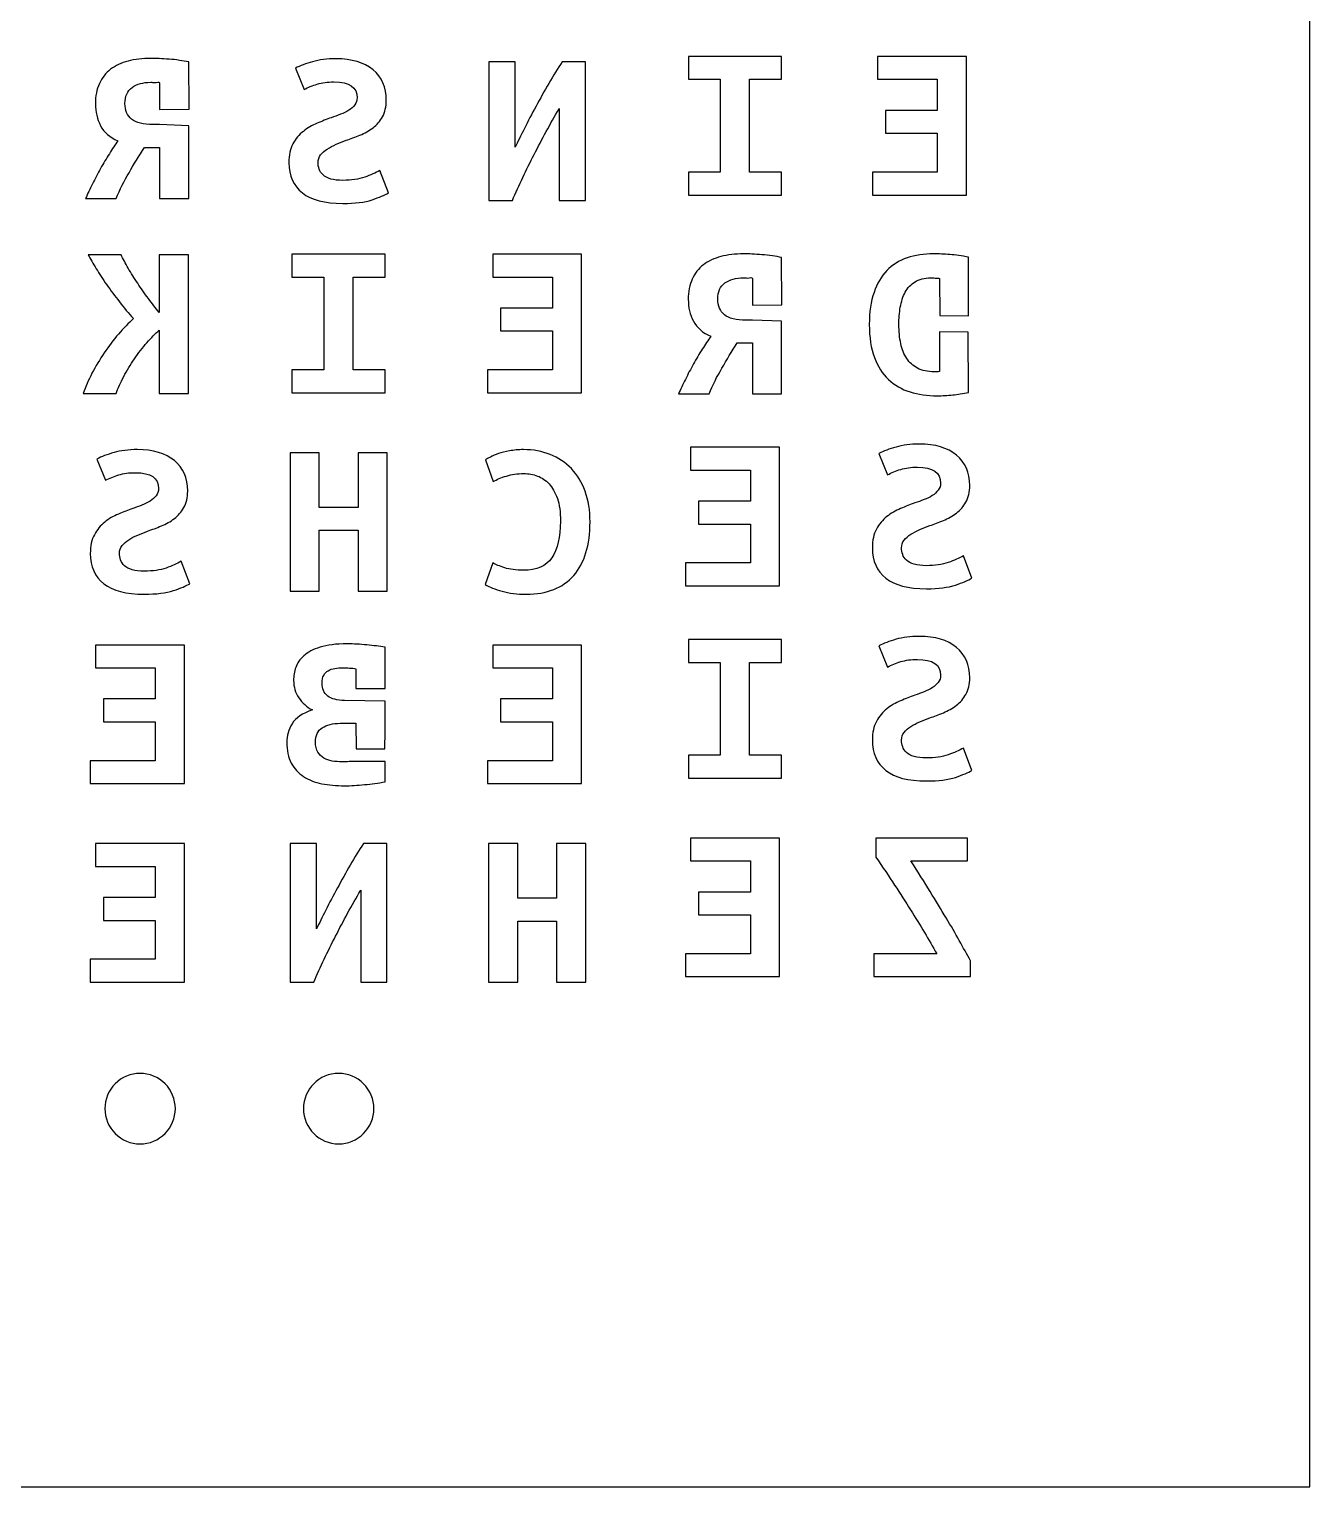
# Model space of a CAD drawing. Extents: x 0 to 230, y 0 to 230.
# Drawn here: x 122.1 to 229.5, y 0.5 to 122.8 of the extents above; entities that cross this region are included whole.
import ezdxf

# ---------------------------------------------------------------- set-up
doc = ezdxf.new("R2010")
doc.units = 0
doc.layers.add('Ebene_1', color=7, linetype='CONTINUOUS')

msp = doc.modelspace()

# ---------------------------------------------------------------- linework, layer by layer
at = {"layer": 'Ebene_1', "color": 7}
for p, q in [((229.50217, 0.497837), (229.50217, 229.502167)), ((135.465847, 116.092929), (135.442613, 120.055707)), ((162.831344, 120.054325), (160.62471, 120.054325)), ((160.62471, 120.054325), (160.62471, 108.428648)), ((162.831344, 112.898618), (162.831344, 120.054325)), ((168.735582, 120.054325), (166.767503, 120.054325)), ((168.735582, 108.428648), (168.735582, 120.054325)), ((185.184306, 120.515655), (177.371627, 120.515655)), ((177.371627, 120.515655), (177.371627, 118.599954)), ((185.184306, 118.599954), (185.184306, 120.515655)), ((200.690499, 120.515655), (193.235654, 120.515655)), ((193.235654, 120.515655), (193.235654, 118.599954)), ((200.690499, 108.889978), (200.690499, 120.515655)), ((144.402061, 119.528446), (145.117726, 117.744215)), ((132.997425, 118.290022), (132.997425, 116.051141)), ((177.371627, 118.599954), (180.035492, 118.599954)), ((180.035492, 118.599954), (180.035492, 110.80568)), ((182.500561, 110.80568), (182.500561, 118.599954)), ((182.500561, 118.599954), (185.184306, 118.599954)), ((193.235654, 118.599954), (198.24531, 118.599954)), ((198.24531, 118.599954), (198.24531, 115.989341)), ((132.997425, 116.051141), (135.465847, 116.092929)), ((166.528948, 116.147797), (166.528948, 108.428648)), ((198.24531, 115.989341), (193.89168, 115.989341)), ((193.89168, 115.989341), (193.89168, 114.07364)), ((132.997425, 114.796685), (132.460676, 114.796685)), ((135.442613, 114.699069), (132.997423, 114.79692)), ((135.442613, 108.599063), (135.442613, 114.699069)), ((193.89168, 114.07364), (198.24531, 114.07364)), ((198.24531, 114.07364), (198.24531, 110.80568)), ((131.725129, 112.881219), (132.997423, 112.881219)), ((132.997423, 112.881219), (132.997423, 108.599063)), ((148.377979, 110.118973), (148.377979, 110.118973)), ((152.19486, 109.067215), (151.479195, 110.945354)), ((180.035492, 110.80568), (177.371627, 110.80568)), ((177.371627, 110.80568), (177.371627, 108.889978)), ((185.184306, 110.80568), (182.500561, 110.80568)), ((185.184306, 108.889978), (185.184306, 110.80568)), ((198.24531, 110.80568), (192.798303, 110.80568)), ((192.798303, 110.80568), (192.798303, 108.889978)), ((177.371627, 108.889978), (185.184306, 108.889978)), ((192.798303, 108.889978), (200.690499, 108.889978)), ((126.794992, 108.599063), (129.359458, 108.599063)), ((132.997423, 108.599063), (135.442613, 108.599063)), ((160.62471, 108.428648), (162.592789, 108.428648)), ((166.528948, 108.428648), (168.735582, 108.428648)), ((129.772139, 103.870365), (127.008876, 103.870365)), ((135.417942, 103.870365), (132.972752, 103.870365)), ((132.972752, 103.870365), (132.972752, 99.043549)), ((135.417942, 92.244688), (135.417942, 103.870365)), ((151.916546, 103.923495), (144.103867, 103.923495)), ((144.103867, 103.923495), (144.103867, 102.007794)), ((151.916546, 102.007794), (151.916546, 103.923495)), ((168.397629, 103.923495), (160.942784, 103.923495)), ((160.942784, 103.923495), (160.942784, 102.007794)), ((168.397629, 92.297818), (168.397629, 103.923495)), ((185.207537, 99.688659), (185.184303, 103.651437)), ((200.869414, 98.76438), (200.869414, 103.669749)), ((144.103867, 102.007794), (146.767732, 102.007794)), ((146.767732, 102.007794), (146.767732, 94.21352)), ((149.232801, 94.21352), (149.232801, 102.007794)), ((149.232801, 102.007794), (151.916546, 102.007794)), ((160.942784, 102.007794), (165.95244, 102.007794)), ((165.95244, 102.007794), (165.95244, 99.397181)), ((182.739115, 101.885752), (182.739115, 99.646871)), ((198.424226, 101.885752), (198.447455, 98.769076)), ((165.95244, 99.397181), (161.59881, 99.397181)), ((161.59881, 99.397181), (161.59881, 97.48148)), ((182.739115, 99.646871), (185.207537, 99.688659)), ((182.739115, 98.392415), (182.202366, 98.392415)), ((185.184303, 98.294799), (182.739113, 98.39265)), ((185.184303, 92.194793), (185.184303, 98.294799)), ((198.447455, 98.769076), (200.869414, 98.76438)), ((132.972752, 97.55982), (132.972752, 92.244688)), ((161.59881, 97.48148), (165.95244, 97.48148)), ((165.95244, 97.48148), (165.95244, 94.21352)), ((200.846185, 97.393762), (198.424226, 97.398457)), ((198.424226, 97.398457), (198.424226, 94.072697)), ((200.869414, 92.325793), (200.846185, 97.393762)), ((181.466819, 96.476949), (182.739113, 96.476949)), ((182.739113, 96.476949), (182.739113, 92.194793)), ((146.767732, 94.21352), (144.103867, 94.21352)), ((144.103867, 94.21352), (144.103867, 92.297818)), ((151.916546, 94.21352), (149.232801, 94.21352)), ((151.916546, 92.297818), (151.916546, 94.21352)), ((165.95244, 94.21352), (160.505433, 94.21352)), ((160.505433, 94.21352), (160.505433, 92.297818)), ((198.205551, 94.053915), (197.986875, 94.053915)), ((126.591405, 92.244688), (129.354667, 92.244688)), ((132.972752, 92.244688), (135.417942, 92.244688)), ((144.103867, 92.297818), (151.916546, 92.297818)), ((160.505433, 92.297818), (168.397629, 92.297818)), ((176.536682, 92.194793), (179.101148, 92.194793)), ((182.739113, 92.194793), (185.184303, 92.194793)), ((143.944831, 87.263495), (143.944831, 75.637818)), ((146.39002, 87.263495), (143.944831, 87.263495)), ((146.39002, 82.680837), (146.39002, 87.263495)), ((152.095462, 87.263495), (149.650272, 87.263495)), ((149.650272, 87.263495), (149.650272, 82.680837)), ((152.095462, 75.637818), (152.095462, 87.263495)), ((185.005389, 87.724825), (177.550544, 87.724825)), ((177.550544, 87.724825), (177.550544, 85.809124)), ((185.005389, 76.099148), (185.005389, 87.724825)), ((193.354931, 87.198946), (194.070596, 85.414715)), ((127.742061, 86.737616), (128.457726, 84.953385)), ((160.346396, 86.681272), (160.982543, 84.840696)), ((177.550544, 85.809124), (182.5602, 85.809124)), ((182.5602, 85.809124), (182.5602, 83.198511)), ((182.5602, 83.198511), (178.20657, 83.198511)), ((178.20657, 83.198511), (178.20657, 81.28281)), ((149.650272, 82.680837), (146.39002, 82.680837)), ((146.39002, 75.637818), (146.39002, 80.765136)), ((146.39002, 80.765136), (149.650272, 80.765136)), ((149.650272, 80.765136), (149.650272, 75.637818)), ((178.20657, 81.28281), (182.5602, 81.28281)), ((182.5602, 81.28281), (182.5602, 78.01485)), ((201.14773, 76.737715), (200.432065, 78.615854)), ((131.717979, 77.328143), (131.717979, 77.328143)), ((135.53486, 76.276385), (134.819195, 78.154524)), ((160.942784, 78.023054), (160.326516, 76.20126)), ((182.5602, 78.01485), (177.113193, 78.01485)), ((177.113193, 78.01485), (177.113193, 76.099148)), ((197.330849, 77.789473), (197.330849, 77.789473)), ((177.113193, 76.099148), (185.005389, 76.099148)), ((143.944831, 75.637818), (146.39002, 75.637818)), ((149.650272, 75.637818), (152.095462, 75.637818)), ((163.765685, 75.39366), (163.765685, 75.39366)), ((135.077629, 71.132665), (127.622784, 71.132665)), ((127.622784, 71.132665), (127.622784, 69.216964)), ((135.077629, 59.506988), (135.077629, 71.132665)), ((151.91656, 69.53665), (151.91656, 70.94761)), ((168.397629, 71.132665), (160.942784, 71.132665)), ((160.942784, 71.132665), (160.942784, 69.216964)), ((168.397629, 59.506988), (168.397629, 71.132665)), ((185.184306, 71.593995), (177.371627, 71.593995)), ((177.371627, 71.593995), (177.371627, 69.678294)), ((185.184306, 69.678294), (185.184306, 71.593995)), ((193.354931, 71.068116), (194.070596, 69.283885)), ((127.622784, 69.216964), (132.63244, 69.216964)), ((132.63244, 69.216964), (132.63244, 66.606351)), ((149.47092, 69.14456), (149.45442, 67.46978)), ((160.942784, 69.216964), (165.95244, 69.216964)), ((165.95244, 69.216964), (165.95244, 66.606351)), ((177.371627, 69.678294), (180.035492, 69.678294)), ((180.035492, 69.678294), (180.035492, 61.88402)), ((182.500561, 61.88402), (182.500561, 69.678294)), ((182.500561, 69.678294), (185.184306, 69.678294)), ((149.45442, 67.46978), (151.91856, 67.48108)), ((132.63244, 66.606351), (128.27881, 66.606351)), ((128.27881, 66.606351), (128.27881, 64.69065)), ((151.91851, 66.42263), (148.5167, 66.47753)), ((165.95244, 66.606351), (161.59881, 66.606351)), ((161.59881, 66.606351), (161.59881, 64.69065)), ((128.27881, 64.69065), (132.63244, 64.69065)), ((132.63244, 64.69065), (132.63244, 61.42269)), ((148.15931, 64.56359), (149.47136, 64.56359)), ((149.47136, 64.56359), (149.48786, 62.41707)), ((151.90001, 62.43215), (151.91651, 63.89273)), ((161.59881, 64.69065), (165.95244, 64.69065)), ((165.95244, 64.69065), (165.95244, 61.42269)), ((149.48786, 62.41707), (151.90001, 62.43215)), ((201.14773, 60.606885), (200.432065, 62.485024)), ((132.63244, 61.42269), (127.185433, 61.42269)), ((127.185433, 61.42269), (127.185433, 59.506988)), ((151.91656, 59.65997), (151.91656, 61.35204)), ((165.95244, 61.42269), (160.505433, 61.42269)), ((160.505433, 61.42269), (160.505433, 59.506988)), ((180.035492, 61.88402), (177.371627, 61.88402)), ((177.371627, 61.88402), (177.371627, 59.968318)), ((185.184306, 61.88402), (182.500561, 61.88402)), ((185.184306, 59.968318), (185.184306, 61.88402)), ((197.330849, 61.658643), (197.330849, 61.658643)), ((177.371627, 59.968318), (185.184306, 59.968318)), ((127.185433, 59.506988), (135.077629, 59.506988)), ((160.505433, 59.506988), (168.397629, 59.506988)), ((135.077629, 54.472665), (127.622784, 54.472665)), ((127.622784, 54.472665), (127.622784, 52.556964)), ((135.077629, 42.846988), (135.077629, 54.472665)), ((146.171344, 54.472665), (143.96471, 54.472665)), ((143.96471, 54.472665), (143.96471, 42.846988)), ((146.171344, 47.316958), (146.171344, 54.472665)), ((152.075582, 54.472665), (150.107503, 54.472665)), ((152.075582, 42.846988), (152.075582, 54.472665)), ((160.604831, 54.472665), (160.604831, 42.846988)), ((163.05002, 54.472665), (160.604831, 54.472665)), ((163.05002, 49.890007), (163.05002, 54.472665)), ((168.755462, 54.472665), (166.310272, 54.472665)), ((166.310272, 54.472665), (166.310272, 49.890007)), ((168.755462, 42.846988), (168.755462, 54.472665)), ((185.005389, 54.933995), (177.550544, 54.933995)), ((177.550544, 54.933995), (177.550544, 53.018294)), ((185.005389, 43.308318), (185.005389, 54.933995)), ((200.770018, 54.933995), (193.096496, 54.933995)), ((193.096496, 54.933995), (193.096496, 53.318796)), ((200.770018, 53.018294), (200.770018, 54.933995)), ((177.550544, 53.018294), (182.5602, 53.018294)), ((182.5602, 53.018294), (182.5602, 50.407681)), ((196.038676, 53.018294), (200.770018, 53.018294)), ((127.622784, 52.556964), (132.63244, 52.556964)), ((132.63244, 52.556964), (132.63244, 49.946351)), ((149.868948, 50.566137), (149.868948, 42.846988)), ((182.5602, 50.407681), (178.20657, 50.407681)), ((178.20657, 50.407681), (178.20657, 48.49198)), ((132.63244, 49.946351), (128.27881, 49.946351)), ((128.27881, 49.946351), (128.27881, 48.03065)), ((166.310272, 49.890007), (163.05002, 49.890007)), ((128.27881, 48.03065), (132.63244, 48.03065)), ((132.63244, 48.03065), (132.63244, 44.76269)), ((163.05002, 42.846988), (163.05002, 47.974306)), ((163.05002, 47.974306), (166.310272, 47.974306)), ((166.310272, 47.974306), (166.310272, 42.846988)), ((178.20657, 48.49198), (182.5602, 48.49198)), ((182.5602, 48.49198), (182.5602, 45.22402)), ((132.63244, 44.76269), (127.185433, 44.76269)), ((127.185433, 44.76269), (127.185433, 42.846988)), ((182.5602, 45.22402), (177.113193, 45.22402)), ((177.113193, 45.22402), (177.113193, 43.308318)), ((198.205551, 45.22402), (192.91758, 45.22402)), ((192.91758, 45.22402), (192.91758, 43.308318)), ((201.028452, 43.308318), (201.028452, 44.641797)), ((127.185433, 42.846988), (135.077629, 42.846988)), ((143.96471, 42.846988), (145.932789, 42.846988)), ((149.868948, 42.846988), (152.075582, 42.846988)), ((160.604831, 42.846988), (163.05002, 42.846988)), ((166.310272, 42.846988), (168.755462, 42.846988)), ((177.113193, 43.308318), (185.005389, 43.308318)), ((192.91758, 43.308318), (201.028452, 43.308318)), ((128.40468, 32.23294), (128.40468, 32.23294)), ((145.06469, 32.23294), (145.06469, 32.23294)), ((0.49784, 0.497837), (229.50217, 0.497837))]:
    msp.add_line(p, q, dxfattribs=at)
for points in [[(130.353438, 120.130833), (129.783556, 119.980582), (129.293193, 119.74896), (128.882348, 119.435921)], [(132.261878, 120.356209), (131.559466, 120.356209), (130.92332, 120.281084), (130.353438, 120.130833)], [(132.957664, 120.337428), (132.692603, 120.350105), (132.460674, 120.356209), (132.261878, 120.356209)], [(133.792607, 120.281084), (133.501039, 120.305969), (133.222725, 120.32475), (132.957664, 120.337428)], [(134.667309, 120.187177), (134.375741, 120.237417), (134.084174, 120.268406), (133.792607, 120.281084)], [(135.442613, 120.055707), (135.204057, 120.105806), (134.945623, 120.149614), (134.667309, 120.187177)], [(145.833391, 120.073106), (145.26351, 119.910334), (144.7864, 119.728781), (144.402061, 119.528446)], [(147.801471, 120.317264), (147.046046, 120.317264), (146.39002, 120.235878), (145.833391, 120.073106)], [(150.902687, 119.396976), (150.147262, 120.010502), (149.113524, 120.317264), (147.801471, 120.317264)], [(166.767503, 120.054325), (166.396417, 119.503404), (166.025332, 118.9024), (165.654246, 118.251312)], [(128.882348, 119.435921), (128.471503, 119.122883), (128.160057, 118.722229), (127.948008, 118.233913)], [(152.015943, 116.842708), (152.015943, 117.932028), (151.644858, 118.783451), (150.902687, 119.396976)], [(127.948008, 118.233913), (127.722706, 117.758134), (127.610055, 117.194692), (127.610055, 116.543588)], [(130.095005, 116.562135), (130.095005, 117.175676), (130.293801, 117.626429), (130.691392, 117.914395)], [(130.691392, 117.914395), (131.088984, 118.20236), (131.61248, 118.346366), (132.26188, 118.346366)], [(132.26188, 118.346366), (132.354651, 118.346366), (132.467302, 118.340263), (132.599833, 118.327585)], [(132.599833, 118.327585), (132.732364, 118.327585), (132.997425, 118.424873), (132.997425, 118.290022)], [(145.117726, 117.744215), (145.449053, 117.919508), (145.820138, 118.069759), (146.230983, 118.194968)], [(146.230983, 118.194968), (146.628575, 118.320177), (147.092432, 118.382782), (147.622554, 118.382782)], [(147.622554, 118.382782), (148.921354, 118.382782), (149.570754, 117.938289), (149.570754, 117.049303)], [(165.654246, 118.251312), (165.28316, 117.612745), (164.925328, 116.974178), (164.580748, 116.335611)], [(127.610055, 116.543588), (127.610055, 115.867459), (127.755838, 115.253918), (128.047406, 114.703013)], [(130.651633, 115.247438), (130.280547, 115.560477), (130.095005, 115.998694), (130.095005, 116.562135)], [(149.371958, 116.448299), (149.239428, 116.285527), (149.073764, 116.135276), (148.874968, 115.997546)], [(149.570754, 117.049303), (149.570754, 116.823927), (149.504489, 116.623592), (149.371958, 116.448299)], [(151.69787, 115.452886), (151.909919, 115.828514), (152.015943, 116.291788), (152.015943, 116.842708)], [(164.580748, 116.335611), (164.222916, 115.697044), (163.898216, 115.077258), (163.606648, 114.476254)], [(132.460676, 114.796685), (131.625733, 114.796685), (131.022719, 114.946936), (130.651633, 115.247438)], [(147.403879, 115.37776), (147.01954, 115.24003), (146.621948, 115.083519), (146.211104, 114.908226)], [(148.179183, 115.659481), (147.914122, 115.559314), (147.655687, 115.465407), (147.403879, 115.37776)], [(148.874968, 115.997546), (148.66292, 115.872337), (148.430991, 115.759648), (148.179183, 115.659481)], [(150.902687, 114.532598), (151.22076, 114.783017), (151.485821, 115.089779), (151.69787, 115.452886)], [(164.421712, 112.278832), (165.071111, 113.568487), (165.773524, 114.858142), (166.528948, 116.147797)], [(128.047406, 114.703013), (128.338973, 114.152108), (128.82271, 113.732626), (129.498616, 113.44466)], [(145.058088, 114.232096), (144.700255, 113.956636), (144.408688, 113.60605), (144.183386, 113.180338)], [(146.211104, 114.908226), (145.787006, 114.745454), (145.402667, 114.520077), (145.058088, 114.232096)], [(148.656293, 113.480841), (149.027379, 113.60605), (149.411717, 113.75004), (149.809309, 113.912812)], [(149.809309, 113.912812), (150.206901, 114.075584), (150.57136, 114.28218), (150.902687, 114.532598)], [(163.606648, 114.476254), (163.301828, 113.87525), (163.043393, 113.349371), (162.831344, 112.898618)], [(129.498616, 113.44466), (129.273314, 113.119132), (129.034759, 112.755994), (128.78295, 112.35534)], [(130.432956, 110.758922), (130.830548, 111.460078), (131.261273, 112.167526), (131.725129, 112.881219)], [(144.183386, 113.180338), (143.958084, 112.767148), (143.845433, 112.241269), (143.845433, 111.602702)], [(146.509297, 112.260051), (146.655081, 112.447864), (146.840624, 112.610636), (147.065926, 112.748367)], [(147.065926, 112.748367), (147.291228, 112.898618), (147.543036, 113.030087), (147.82135, 113.142776)], [(147.82135, 113.142776), (148.099665, 113.267985), (148.377979, 113.380673), (148.656293, 113.480841)], [(128.78295, 112.35534), (128.531142, 111.967176), (128.285961, 111.553985), (128.047406, 111.115769)], [(143.845433, 111.602702), (143.845433, 110.513382), (144.223145, 109.66822), (144.978569, 109.067215)], [(146.290622, 111.621484), (146.290622, 111.859381), (146.363514, 112.072237), (146.509297, 112.260051)], [(146.39002, 111.058042), (146.323755, 111.245856), (146.290622, 111.43367), (146.290622, 111.621484)], [(162.592789, 108.428648), (163.149418, 109.718303), (163.759059, 111.001698), (164.421712, 112.278832)], [(128.047406, 111.115769), (127.808851, 110.690042), (127.583549, 110.25807), (127.3715, 109.819853)], [(129.359458, 108.599063), (129.664279, 109.350319), (130.022111, 110.070256), (130.432956, 110.758922)], [(146.708093, 110.569726), (146.549057, 110.719977), (146.443032, 110.882749), (146.39002, 111.058042)], [(147.36412, 110.231661), (147.085806, 110.319308), (146.86713, 110.431996), (146.708093, 110.569726)], [(148.377979, 110.118973), (147.967134, 110.118973), (147.629181, 110.156536), (147.36412, 110.231661)], [(150.206901, 110.381912), (149.703285, 110.206619), (149.093644, 110.118973), (148.377979, 110.118973)], [(151.479195, 110.945354), (151.121362, 110.745019), (150.697264, 110.557205), (150.206901, 110.381912)], [(127.3715, 109.819853), (127.146198, 109.394126), (126.954028, 108.987227), (126.794992, 108.599063)], [(144.978569, 109.067215), (145.72074, 108.478732), (146.853877, 108.18449), (148.377979, 108.18449)], [(150.823168, 108.484993), (151.432809, 108.697848), (151.890039, 108.891923), (152.19486, 109.067215)], [(148.377979, 108.18449), (149.398464, 108.18449), (150.213527, 108.284658), (150.823168, 108.484993)], [(127.008876, 103.870365), (127.194419, 103.5323), (127.419721, 103.144151), (127.684782, 102.705919)], [(130.368526, 102.743482), (130.129971, 103.156672), (129.931175, 103.5323), (129.772139, 103.870365)], [(131.16371, 101.485129), (130.872143, 101.91084), (130.607081, 102.330291), (130.368526, 102.743482)], [(178.624038, 103.031651), (178.213193, 102.718613), (177.901747, 102.317959), (177.689698, 101.829643)], [(180.095128, 103.726563), (179.525246, 103.576312), (179.034883, 103.34469), (178.624038, 103.031651)], [(182.003568, 103.951939), (181.301156, 103.951939), (180.66501, 103.876814), (180.095128, 103.726563)], [(182.699354, 103.933158), (182.434293, 103.945835), (182.202364, 103.951939), (182.003568, 103.951939)], [(183.534297, 103.876814), (183.242729, 103.901699), (182.964415, 103.92048), (182.699354, 103.933158)], [(184.408999, 103.782907), (184.117431, 103.833147), (183.825864, 103.864136), (183.534297, 103.876814)], [(185.184303, 103.651437), (184.945747, 103.701536), (184.687313, 103.745344), (184.408999, 103.782907)], [(195.720601, 103.613405), (195.044695, 103.388028), (194.474813, 103.031182), (194.010956, 102.542866)], [(197.927235, 103.95147), (197.118798, 103.95147), (196.383253, 103.838781), (195.720601, 103.613405)], [(199.298927, 103.895126), (198.808563, 103.932688), (198.351333, 103.95147), (197.927235, 103.95147)], [(200.869414, 103.669749), (200.312786, 103.782437), (199.78929, 103.857563), (199.298927, 103.895126)], [(127.684782, 102.705919), (127.93659, 102.280208), (128.228157, 101.829454), (128.559484, 101.353659)], [(177.689698, 101.829643), (177.464396, 101.353864), (177.351745, 100.790422), (177.351745, 100.139318)], [(180.433082, 101.510125), (180.830674, 101.79809), (181.35417, 101.942096), (182.00357, 101.942096)], [(182.00357, 101.942096), (182.096341, 101.942096), (182.208992, 101.935993), (182.341523, 101.923315)], [(182.341523, 101.923315), (182.474054, 101.923315), (182.739115, 102.020603), (182.739115, 101.885752)], [(194.010956, 102.542866), (193.547099, 102.067087), (193.189267, 101.453546), (192.937458, 100.70229)], [(195.561565, 100.740088), (195.760361, 101.103179), (196.032049, 101.391192), (196.376629, 101.604032)], [(196.376629, 101.604032), (196.721208, 101.829408), (197.165186, 101.942096), (197.708561, 101.942096)], [(197.708561, 101.942096), (197.814585, 101.942096), (197.933863, 101.935993), (198.066394, 101.923315)], [(198.066394, 101.923315), (198.198924, 101.923315), (198.318202, 101.910638), (198.424226, 101.885752)], [(128.559484, 101.353659), (128.89081, 100.890385), (129.248643, 100.41459), (129.632982, 99.926274)], [(132.058291, 100.207995), (131.740218, 100.633706), (131.442024, 101.059418), (131.16371, 101.485129)], [(179.836695, 100.157865), (179.836695, 100.771406), (180.035491, 101.222159), (180.433082, 101.510125)], [(192.937458, 100.70229), (192.672397, 99.963572), (192.539866, 99.06831), (192.539866, 98.016553)], [(195.144094, 99.481735), (195.223612, 99.957515), (195.36277, 100.376997), (195.561565, 100.740088)], [(129.632982, 99.926274), (130.004067, 99.437958), (130.395032, 98.968424), (130.805877, 98.517671)], [(132.972752, 99.043549), (132.681185, 99.394135), (132.376365, 99.782284), (132.058291, 100.207995)], [(177.351745, 100.139318), (177.351745, 99.463189), (177.497528, 98.849648), (177.789096, 98.298743)], [(180.393323, 98.843168), (180.022237, 99.156207), (179.836695, 99.594424), (179.836695, 100.157865)], [(195.024817, 98.016787), (195.024817, 98.51764), (195.064576, 99.005956), (195.144094, 99.481735)], [(130.805877, 98.517671), (130.395032, 98.142043), (129.977561, 97.710071), (129.553463, 97.221755)], [(177.789096, 98.298743), (178.080663, 97.747838), (178.5644, 97.328356), (179.240306, 97.04039)], [(182.202366, 98.392415), (181.367423, 98.392415), (180.764409, 98.542666), (180.393323, 98.843168)], [(192.539866, 98.016553), (192.539866, 96.939769), (192.68565, 96.019481), (192.977217, 95.255689)], [(195.183853, 96.42037), (195.077829, 96.908686), (195.024817, 97.440809), (195.024817, 98.016787)], [(129.553463, 97.221755), (129.129365, 96.733439), (128.731774, 96.20756), (128.360688, 95.644119)], [(131.939014, 96.489281), (132.296846, 96.914992), (132.641426, 97.271839), (132.972752, 97.55982)], [(179.240306, 97.04039), (179.015004, 96.714862), (178.776449, 96.351724), (178.52464, 95.95107)], [(128.360688, 95.644119), (127.976349, 95.093198), (127.63177, 94.523496), (127.326949, 93.935013)], [(130.885396, 95.137021), (131.216722, 95.625337), (131.567928, 96.076091), (131.939014, 96.489281)], [(178.52464, 95.95107), (178.272832, 95.562906), (178.027651, 95.149715), (177.789096, 94.711499)], [(180.174646, 94.354652), (180.572238, 95.055808), (181.002963, 95.763256), (181.466819, 96.476949)], [(195.680843, 95.180798), (195.442288, 95.5314), (195.276625, 95.94459), (195.183853, 96.42037)], [(129.990814, 93.653292), (130.255875, 94.16665), (130.554069, 94.661226), (130.885396, 95.137021)], [(177.789096, 94.711499), (177.550541, 94.285772), (177.325239, 93.8538), (177.11319, 93.415583)], [(179.101148, 92.194793), (179.405969, 92.946049), (179.763801, 93.665986), (180.174646, 94.354652)], [(192.977217, 95.255689), (193.255532, 94.504434), (193.646497, 93.890893), (194.150113, 93.415114)], [(196.595304, 94.354418), (196.210965, 94.554768), (195.906145, 94.830197), (195.680843, 95.180798)], [(197.986875, 94.053915), (197.430247, 94.053915), (196.96639, 94.154067), (196.595304, 94.354418)], [(127.326949, 93.935013), (127.022129, 93.35905), (126.776947, 92.795609), (126.591405, 92.244688)], [(129.354667, 92.244688), (129.500451, 92.682921), (129.7125, 93.152455), (129.990814, 93.653292)], [(177.11319, 93.415583), (176.887888, 92.989856), (176.695718, 92.582957), (176.536682, 92.194793)], [(194.150113, 93.415114), (194.653729, 92.939334), (195.256744, 92.588733), (195.959156, 92.363356)], [(198.424226, 94.072697), (198.357961, 94.060019), (198.285069, 94.053915), (198.205551, 94.053915)], [(195.959156, 92.363356), (196.648315, 92.150516), (197.410366, 92.044073), (198.245308, 92.044073)], [(198.245308, 92.044073), (198.682659, 92.044073), (199.113384, 92.068958), (199.537482, 92.119198)], [(199.537482, 92.119198), (199.948327, 92.156761), (200.392304, 92.225642), (200.869414, 92.325793)], [(129.173391, 87.282276), (128.60351, 87.119504), (128.1264, 86.937951), (127.742061, 86.737616)], [(131.141471, 87.526434), (130.386046, 87.526434), (129.73002, 87.445048), (129.173391, 87.282276)], [(134.242687, 86.606146), (133.487262, 87.219672), (132.453524, 87.526434), (131.141471, 87.526434)], [(160.763867, 86.906649), (160.578324, 86.806481), (160.439167, 86.731356), (160.346396, 86.681272)], [(161.419894, 87.188369), (161.154833, 87.100723), (160.936157, 87.006816), (160.763867, 86.906649)], [(162.354234, 87.413746), (161.996402, 87.351141), (161.684955, 87.276016), (161.419894, 87.188369)], [(163.52713, 87.526434), (163.089779, 87.526434), (162.698814, 87.488871), (162.354234, 87.413746)], [(165.773524, 87.113244), (165.084364, 87.388704), (164.335567, 87.526434), (163.52713, 87.526434)], [(167.542807, 85.930017), (167.039191, 86.455895), (166.44943, 86.850304), (165.773524, 87.113244)], [(194.786261, 87.743606), (194.21638, 87.580834), (193.73927, 87.399281), (193.354931, 87.198946)], [(196.754341, 87.987764), (195.998916, 87.987764), (195.34289, 87.906378), (194.786261, 87.743606)], [(199.855557, 87.067476), (199.100132, 87.681002), (198.066394, 87.987764), (196.754341, 87.987764)], [(200.968813, 84.513208), (200.968813, 85.602528), (200.597728, 86.453951), (199.855557, 87.067476)], [(135.355943, 84.051878), (135.355943, 85.141198), (134.984858, 85.992621), (134.242687, 86.606146)], [(168.695823, 84.033097), (168.417509, 84.784352), (168.03317, 85.416659), (167.542807, 85.930017)], [(194.070596, 85.414715), (194.401923, 85.590008), (194.773008, 85.740259), (195.183853, 85.865468)], [(195.183853, 85.865468), (195.581445, 85.990677), (196.045302, 86.053282), (196.575424, 86.053282)], [(196.575424, 86.053282), (197.874224, 86.053282), (198.523624, 85.608789), (198.523624, 84.719803)], [(128.457726, 84.953385), (128.789053, 85.128678), (129.160138, 85.278929), (129.570983, 85.404138)], [(129.570983, 85.404138), (129.968575, 85.529347), (130.432432, 85.591952), (130.962554, 85.591952)], [(130.962554, 85.591952), (132.261354, 85.591952), (132.910754, 85.147459), (132.910754, 84.258473)], [(160.982543, 84.840696), (161.287363, 85.02851), (161.658449, 85.185022), (162.0958, 85.310231)], [(162.0958, 85.310231), (162.519898, 85.447961), (163.010261, 85.516826), (163.566889, 85.516826)], [(163.566889, 85.516826), (163.951228, 85.516826), (164.32894, 85.447961), (164.700026, 85.310231)], [(164.700026, 85.310231), (165.057858, 85.185022), (165.382558, 84.965906), (165.674126, 84.652883)], [(165.674126, 84.652883), (165.95244, 84.35238), (166.184368, 83.94545), (166.369911, 83.432093)], [(198.523624, 84.719803), (198.523624, 84.494427), (198.457359, 84.294092), (198.324828, 84.118799)], [(200.65074, 83.123386), (200.862789, 83.499014), (200.968813, 83.962288), (200.968813, 84.513208)], [(132.214968, 83.206716), (132.00292, 83.081507), (131.770991, 82.968818), (131.519183, 82.868651)], [(132.711958, 83.657469), (132.579428, 83.494697), (132.413764, 83.344446), (132.214968, 83.206716)], [(132.910754, 84.258473), (132.910754, 84.033097), (132.844489, 83.832762), (132.711958, 83.657469)], [(135.03787, 82.662056), (135.249919, 83.037684), (135.355943, 83.500958), (135.355943, 84.051878)], [(166.369911, 83.432093), (166.542201, 82.918735), (166.628346, 82.280168), (166.628346, 81.516391)], [(169.113294, 81.460047), (169.113294, 82.424158), (168.974137, 83.281842), (168.695823, 84.033097)], [(197.132053, 83.329981), (196.866992, 83.229814), (196.608557, 83.135907), (196.356749, 83.04826)], [(197.827838, 83.668046), (197.61579, 83.542837), (197.383861, 83.430148), (197.132053, 83.329981)], [(198.324828, 84.118799), (198.192298, 83.956027), (198.026634, 83.805776), (197.827838, 83.668046)], [(129.551104, 82.117396), (129.127006, 81.954624), (128.742667, 81.729247), (128.398088, 81.441266)], [(130.743879, 82.58693), (130.35954, 82.4492), (129.961948, 82.292689), (129.551104, 82.117396)], [(131.519183, 82.868651), (131.254122, 82.768484), (130.995687, 82.674577), (130.743879, 82.58693)], [(134.242687, 81.741768), (134.56076, 81.992187), (134.825821, 82.298949), (135.03787, 82.662056)], [(195.163974, 82.578726), (194.739876, 82.415954), (194.355537, 82.190577), (194.010958, 81.902596)], [(196.356749, 83.04826), (195.97241, 82.91053), (195.574818, 82.754019), (195.163974, 82.578726)], [(198.762179, 81.583312), (199.159771, 81.746084), (199.52423, 81.95268), (199.855557, 82.203098)], [(199.855557, 82.203098), (200.17363, 82.453517), (200.438691, 82.760279), (200.65074, 83.123386)], [(128.398088, 81.441266), (128.040255, 81.165806), (127.748688, 80.81522), (127.523386, 80.389508)], [(131.996293, 80.690011), (132.367379, 80.81522), (132.751717, 80.95921), (133.149309, 81.121982)], [(133.149309, 81.121982), (133.546901, 81.284754), (133.91136, 81.49135), (134.242687, 81.741768)], [(166.628346, 81.516391), (166.628346, 80.189174), (166.389791, 79.168719), (165.912681, 78.455026)], [(167.741603, 76.971297), (168.656064, 78.023054), (169.113294, 79.519304), (169.113294, 81.460047)], [(193.136256, 80.850838), (192.910954, 80.437648), (192.798303, 79.911769), (192.798303, 79.273202)], [(194.010958, 81.902596), (193.653125, 81.627136), (193.361558, 81.27655), (193.136256, 80.850838)], [(196.018796, 80.418867), (196.244098, 80.569118), (196.495906, 80.700587), (196.77422, 80.813276)], [(196.77422, 80.813276), (197.052535, 80.938485), (197.330849, 81.051173), (197.609163, 81.151341)], [(197.609163, 81.151341), (197.980249, 81.27655), (198.364587, 81.42054), (198.762179, 81.583312)], [(127.523386, 80.389508), (127.298084, 79.976318), (127.185433, 79.450439), (127.185433, 78.811872)], [(129.849297, 79.469221), (129.995081, 79.657034), (130.180624, 79.819806), (130.405926, 79.957537)], [(130.405926, 79.957537), (130.631228, 80.107788), (130.883036, 80.239257), (131.16135, 80.351946)], [(131.16135, 80.351946), (131.439665, 80.477155), (131.717979, 80.589843), (131.996293, 80.690011)], [(195.243492, 79.291984), (195.243492, 79.529881), (195.316384, 79.742737), (195.462167, 79.930551)], [(195.462167, 79.930551), (195.607951, 80.118364), (195.793494, 80.281136), (196.018796, 80.418867)], [(127.185433, 78.811872), (127.185433, 77.722552), (127.563145, 76.87739), (128.318569, 76.276385)], [(129.630622, 78.830654), (129.630622, 79.068551), (129.703514, 79.281407), (129.849297, 79.469221)], [(129.73002, 78.267212), (129.663755, 78.455026), (129.630622, 78.64284), (129.630622, 78.830654)], [(165.912681, 78.455026), (165.422317, 77.753854), (164.627134, 77.403268), (163.52713, 77.403268)], [(192.798303, 79.273202), (192.798303, 78.183882), (193.176015, 77.33872), (193.931439, 76.737715)], [(195.34289, 78.728542), (195.276625, 78.916356), (195.243492, 79.10417), (195.243492, 79.291984)], [(195.660963, 78.240226), (195.501927, 78.390477), (195.395902, 78.553249), (195.34289, 78.728542)], [(200.432065, 78.615854), (200.074232, 78.415519), (199.650134, 78.227705), (199.159771, 78.052412)], [(130.048093, 77.778896), (129.889057, 77.929147), (129.783032, 78.091919), (129.73002, 78.267212)], [(130.70412, 77.440831), (130.425806, 77.528478), (130.20713, 77.641166), (130.048093, 77.778896)], [(131.717979, 77.328143), (131.307134, 77.328143), (130.969181, 77.365706), (130.70412, 77.440831)], [(133.546901, 77.591082), (133.043285, 77.415789), (132.433644, 77.328143), (131.717979, 77.328143)], [(134.819195, 78.154524), (134.461362, 77.954189), (134.037264, 77.766375), (133.546901, 77.591082)], [(161.956643, 77.609864), (161.532545, 77.747594), (161.194592, 77.885324), (160.942784, 78.023054)], [(163.52713, 77.403268), (162.890983, 77.403268), (162.367487, 77.472134), (161.956643, 77.609864)], [(196.31699, 77.902161), (196.038676, 77.989808), (195.82, 78.102496), (195.660963, 78.240226)], [(197.330849, 77.789473), (196.920004, 77.789473), (196.582051, 77.827036), (196.31699, 77.902161)], [(199.159771, 78.052412), (198.656155, 77.877119), (198.046514, 77.789473), (197.330849, 77.789473)], [(128.318569, 76.276385), (129.06074, 75.687902), (130.193877, 75.39366), (131.717979, 75.39366)], [(134.163168, 75.694163), (134.772809, 75.907018), (135.230039, 76.101093), (135.53486, 76.276385)], [(160.326516, 76.20126), (160.671096, 76.000925), (161.141579, 75.813111), (161.737967, 75.637818)], [(163.765685, 75.39366), (165.501836, 75.39366), (166.827142, 75.919539), (167.741603, 76.971297)], [(193.931439, 76.737715), (194.67361, 76.149232), (195.806747, 75.85499), (197.330849, 75.85499)], [(197.330849, 75.85499), (198.351334, 75.85499), (199.166397, 75.955158), (199.776038, 76.155493)], [(199.776038, 76.155493), (200.385679, 76.368348), (200.842909, 76.562423), (201.14773, 76.737715)], [(131.717979, 75.39366), (132.738464, 75.39366), (133.553527, 75.493828), (134.163168, 75.694163)], [(161.737967, 75.637818), (162.321102, 75.475046), (162.997008, 75.39366), (163.765685, 75.39366)], [(146.46956, 70.9476), (145.88642, 70.77232), (145.42919, 70.53441), (145.09786, 70.2339)], [(148.73583, 71.22932), (147.80811, 71.22932), (147.05269, 71.13542), (146.46956, 70.9476)], [(150.38583, 71.13542), (149.82921, 71.19802), (149.2792, 71.22932), (148.73583, 71.22932)], [(151.91656, 70.94761), (151.45271, 71.02271), (150.94246, 71.08532), (150.38583, 71.13542)], [(194.786261, 71.612776), (194.21638, 71.450004), (193.73927, 71.268451), (193.354931, 71.068116)], [(196.754341, 71.856934), (195.998916, 71.856934), (195.34289, 71.775548), (194.786261, 71.612776)], [(199.855557, 70.936646), (199.100132, 71.550172), (198.066394, 71.856934), (196.754341, 71.856934)], [(145.09786, 70.2339), (144.76654, 69.94594), (144.54124, 69.62036), (144.42196, 69.25727)], [(194.070596, 69.283885), (194.401923, 69.459178), (194.773008, 69.609429), (195.183853, 69.734638)], [(195.183853, 69.734638), (195.581445, 69.859847), (196.045302, 69.922452), (196.575424, 69.922452)], [(196.575424, 69.922452), (197.874224, 69.922452), (198.523624, 69.477959), (198.523624, 68.588973)], [(200.968813, 68.382378), (200.968813, 69.471698), (200.597728, 70.323121), (199.855557, 70.936646)], [(144.42196, 69.25727), (144.30268, 68.89418), (144.24304, 68.53104), (144.24304, 68.16795)], [(146.62814, 67.92369), (146.62814, 68.19917), (146.67454, 68.41825), (146.7673, 68.58104)], [(146.7673, 68.58104), (146.8601, 68.75632), (146.98598, 68.88779), (147.14501, 68.97545)], [(147.14501, 68.97545), (147.30405, 69.0756), (147.48959, 69.13824), (147.70164, 69.16326)], [(147.70164, 69.16326), (147.91369, 69.20086), (148.13236, 69.21966), (148.35767, 69.21966)], [(148.35767, 69.21966), (148.54321, 69.21966), (148.73538, 69.21366), (148.93417, 69.20086)], [(148.93417, 69.20086), (149.13297, 69.18816), (149.31189, 69.16936), (149.47092, 69.14456)], [(151.91856, 67.48108), (151.91356, 68.45062), (151.91815, 68.73478), (151.91656, 69.53665)], [(198.523624, 68.588973), (198.523624, 68.363597), (198.457359, 68.163262), (198.324828, 67.987969)], [(144.24304, 68.16795), (144.24304, 67.61705), (144.38883, 67.12873), (144.68039, 66.703)], [(147.10525, 66.85315), (146.78718, 67.11609), (146.62814, 67.47294), (146.62814, 67.92369)], [(197.827838, 67.537216), (197.61579, 67.412007), (197.383861, 67.299318), (197.132053, 67.199151)], [(198.324828, 67.987969), (198.192298, 67.825197), (198.026634, 67.674946), (197.827838, 67.537216)], [(200.65074, 66.992556), (200.862789, 67.368184), (200.968813, 67.831458), (200.968813, 68.382378)], [(144.68039, 66.703), (144.95871, 66.27728), (145.33642, 65.93921), (145.81353, 65.68881)], [(148.5167, 66.47753), (147.89389, 66.48753), (147.42333, 66.60275), (147.10525, 66.85315)], [(151.91651, 63.89273), (151.93981, 64.85645), (151.92451, 65.45309), (151.91851, 66.42263)], [(195.163974, 66.447896), (194.739876, 66.285124), (194.355537, 66.059747), (194.010958, 65.771766)], [(196.356749, 66.91743), (195.97241, 66.7797), (195.574818, 66.623189), (195.163974, 66.447896)], [(197.132053, 67.199151), (196.866992, 67.098984), (196.608557, 67.005077), (196.356749, 66.91743)], [(198.762179, 65.452482), (199.159771, 65.615254), (199.52423, 65.82185), (199.855557, 66.072268)], [(199.855557, 66.072268), (200.17363, 66.322687), (200.438691, 66.629449), (200.65074, 66.992556)], [(145.81353, 65.68881), (144.97859, 65.40084), (144.41533, 65.01268), (144.12376, 64.52436)], [(194.010958, 65.771766), (193.653125, 65.496306), (193.361558, 65.14572), (193.136256, 64.720008)], [(196.77422, 64.682446), (197.052535, 64.807655), (197.330849, 64.920343), (197.609163, 65.020511)], [(197.609163, 65.020511), (197.980249, 65.14572), (198.364587, 65.28971), (198.762179, 65.452482)], [(144.12376, 64.52436), (143.81894, 64.03605), (143.66653, 63.5227), (143.66653, 62.98429)], [(146.07195, 62.98596), (146.07195, 63.5494), (146.26412, 63.95005), (146.64846, 64.18797)], [(146.64846, 64.18797), (147.01954, 64.43837), (147.52316, 64.56359), (148.15931, 64.56359)], [(193.136256, 64.720008), (192.910954, 64.306818), (192.798303, 63.780939), (192.798303, 63.142372)], [(195.243492, 63.161154), (195.243492, 63.399051), (195.316384, 63.611907), (195.462167, 63.799721)], [(195.462167, 63.799721), (195.607951, 63.987534), (195.793494, 64.150306), (196.018796, 64.288037)], [(196.018796, 64.288037), (196.244098, 64.438288), (196.495906, 64.569757), (196.77422, 64.682446)], [(143.66653, 62.98429), (143.66653, 62.28313), (143.79244, 61.69462), (144.04425, 61.21884)], [(146.27074, 62.14079), (146.13821, 62.36617), (146.07195, 62.64789), (146.07195, 62.98596)], [(192.798303, 63.142372), (192.798303, 62.053052), (193.176015, 61.20789), (193.931439, 60.606885)], [(195.34289, 62.597712), (195.276625, 62.785526), (195.243492, 62.97334), (195.243492, 63.161154)], [(195.660963, 62.109396), (195.501927, 62.259647), (195.395902, 62.422419), (195.34289, 62.597712)], [(200.432065, 62.485024), (200.074232, 62.284689), (199.650134, 62.096875), (199.159771, 61.921582)], [(144.04425, 61.21884), (144.29605, 60.75555), (144.64063, 60.37992), (145.07798, 60.09196)], [(146.78761, 61.6337), (146.57556, 61.75892), (146.40328, 61.92795), (146.27074, 62.14079)], [(147.4834, 61.38954), (147.21834, 61.43964), (146.98641, 61.52101), (146.78761, 61.6337)], [(148.29846, 61.33324), (148.02015, 61.33324), (147.74846, 61.35204), (147.4834, 61.38954)], [(148.91473, 61.35204), (148.70268, 61.33934), (148.49726, 61.33324), (148.29846, 61.33324)], [(151.91656, 61.35204), (148.91473, 61.35204), (149.11353, 61.36284), (148.91473, 61.35204)], [(196.31699, 61.771331), (196.038676, 61.858978), (195.82, 61.971666), (195.660963, 62.109396)], [(197.330849, 61.658643), (196.920004, 61.658643), (196.582051, 61.696206), (196.31699, 61.771331)], [(199.159771, 61.921582), (198.656155, 61.746289), (198.046514, 61.658643), (197.330849, 61.658643)], [(145.07798, 60.09196), (145.50208, 59.81648), (146.01233, 59.61618), (146.60871, 59.49095)], [(193.931439, 60.606885), (194.67361, 60.018402), (195.806747, 59.72416), (197.330849, 59.72416)], [(197.330849, 59.72416), (198.351334, 59.72416), (199.166397, 59.824328), (199.776038, 60.024663)], [(199.776038, 60.024663), (200.385679, 60.237518), (200.842909, 60.431593), (201.14773, 60.606885)], [(146.60871, 59.49095), (147.19185, 59.37826), (147.82137, 59.32192), (148.49727, 59.32192)], [(148.49727, 59.32192), (149.04065, 59.32192), (149.6039, 59.35342), (150.18704, 59.41582)], [(150.18704, 59.41582), (150.77017, 59.46592), (151.34668, 59.54729), (151.91656, 59.65997)], [(150.107503, 54.472665), (149.736417, 53.921744), (149.365332, 53.32074), (148.994246, 52.669652)], [(148.994246, 52.669652), (148.62316, 52.031085), (148.265328, 51.392518), (147.920748, 50.753951)], [(193.096496, 53.318796), (193.666378, 52.492415), (194.189874, 51.716118), (194.666984, 50.989904)], [(197.648922, 50.445244), (197.158559, 51.234062), (196.62181, 52.091745), (196.038676, 53.018294)], [(147.920748, 50.753951), (147.562916, 50.115384), (147.238216, 49.495598), (146.946648, 48.894594)], [(147.761712, 46.697172), (148.411111, 47.986827), (149.113524, 49.276482), (149.868948, 50.566137)], [(194.666984, 50.989904), (195.144094, 50.263691), (195.588072, 49.56878), (195.998916, 48.905171)], [(198.980855, 48.247822), (198.57001, 48.923952), (198.126032, 49.656426), (197.648922, 50.445244)], [(146.946648, 48.894594), (146.641828, 48.29359), (146.383393, 47.767711), (146.171344, 47.316958)], [(195.998916, 48.905171), (196.409761, 48.254083), (196.800726, 47.621776), (197.171812, 47.008251)], [(200.094112, 46.332121), (199.762785, 46.933125), (199.391699, 47.571692), (198.980855, 48.247822)], [(145.932789, 42.846988), (146.489418, 44.136643), (147.099059, 45.420038), (147.761712, 46.697172)], [(197.171812, 47.008251), (197.529645, 46.407247), (197.874224, 45.812503), (198.205551, 45.22402)], [(201.028452, 44.641797), (200.736885, 45.180196), (200.425438, 45.743638), (200.094112, 46.332121)], [(129.270796, 34.323934), (128.716231, 33.769368), (128.404679, 33.017215), (128.40468, 32.23294)], [(131.36179, 35.19005), (130.577515, 35.190051), (129.825362, 34.878499), (129.270796, 34.323934)], [(133.452784, 34.323934), (132.898218, 34.878499), (132.146065, 35.190051), (131.36179, 35.19005)], [(134.3189, 32.23294), (134.318901, 33.017215), (134.007349, 33.769368), (133.452784, 34.323934)], [(148.02179, 35.19005), (146.388626, 35.190046), (145.064688, 33.866104), (145.06469, 32.23294)], [(150.112784, 34.323934), (149.558218, 34.878499), (148.806065, 35.190051), (148.02179, 35.19005)], [(150.9789, 32.23294), (150.978901, 33.017215), (150.667349, 33.769368), (150.112784, 34.323934)], [(128.40468, 32.23294), (128.404679, 31.448665), (128.716231, 30.696512), (129.270796, 30.141946)], [(133.452784, 30.141946), (134.007349, 30.696512), (134.318901, 31.448665), (134.3189, 32.23294)], [(145.06469, 32.23294), (145.064688, 30.599776), (146.388626, 29.275834), (148.02179, 29.27583)], [(150.112784, 30.141946), (150.667349, 30.696512), (150.978901, 31.448665), (150.9789, 32.23294)], [(129.270796, 30.141946), (129.825362, 29.587381), (130.577515, 29.275829), (131.36179, 29.27583)], [(131.36179, 29.27583), (132.146065, 29.275829), (132.898218, 29.587381), (133.452784, 30.141946)], [(148.02179, 29.27583), (148.806065, 29.275829), (149.558218, 29.587381), (150.112784, 30.141946)]]:
    msp.add_open_spline(points, degree=3, dxfattribs=at)

doc.saveas('drawing.dxf')
